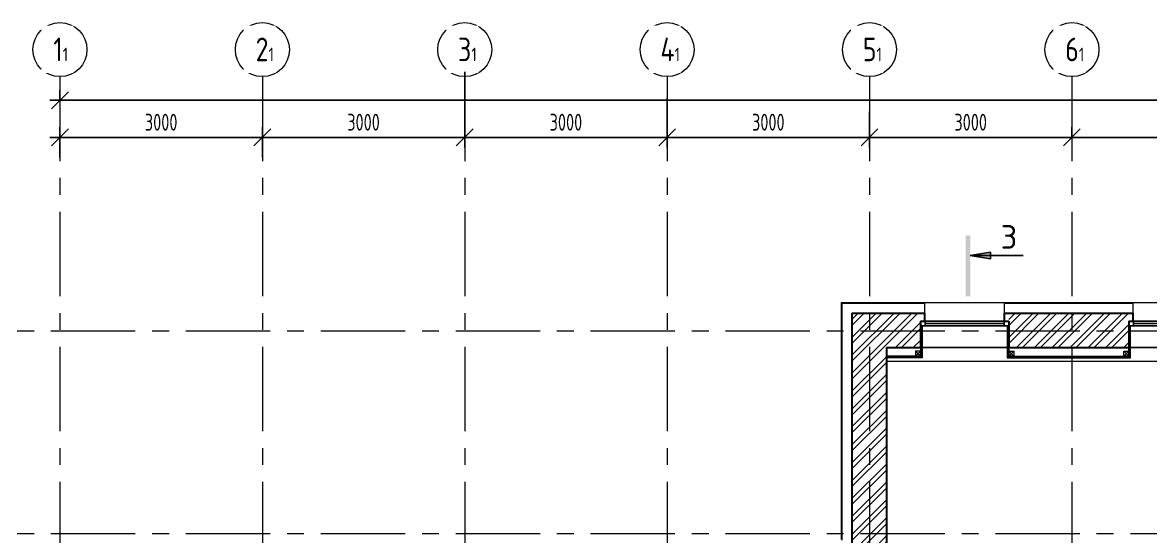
# Model space of a CAD drawing. Header units: millimetres. Extents: x -360149 to 682031, y -35655 to 209517.
# Drawn here: x 51088 to 67807, y 127556 to 135163 of the extents above; entities that cross this region are included whole.
import ezdxf
from ezdxf import colors
from ezdxf.entities.mleader import LeaderData, LeaderLine
from ezdxf.math import Vec2, Vec3

# ---------------------------------------------------------------- set-up
doc = ezdxf.new("R2010")
doc.units = ezdxf.units.MM
doc.header["$MEASUREMENT"] = 0
doc.header["$PDMODE"] = 3
doc.header["$PDSIZE"] = -4
doc.linetypes.add('CENTER', pattern=[2, 1.25, -0.25, 0.25, -0.25])
doc.layers.get('0').update_dxf_attribs({"color": 250, "lineweight": 9})
doc.layers.get('Defpoints').update_dxf_attribs({"color": 6})
for name, color, linetype, lineweight in [('_0', 250, 'Continuous', 9), ('АР_Навесной фасад', 147, 'Continuous', 5), ('АР_Оси', 195, 'Continuous', 9), ('АР_Оси размеры', 164, 'Continuous', 9), ('АР_Отметки', 250, 'Continuous', 15), ('АР_Подоконники', 163, 'Continuous', 9), ('АР_Разрезы', 175, 'Continuous', 9), ('АР_Сущ Несущая стена', 216, 'Continuous', 30), ('АР_Штриховка кирпич', 250, 'Continuous', 9)]:
    doc.layers.add(name, color=color, linetype=linetype, lineweight=lineweight)
doc.layers.add('АР_новое окно', color=155, linetype='Continuous')
doc.layers.add('Тонкая', color=7, linetype='Continuous')
doc.styles.add('ISOCPEUR', font='isocpeur.ttf', dxfattribs={"width": 0.7})
doc.styles.add('METRO-STYLE', font='isocpeur.ttf', dxfattribs={"width": 0.9, "oblique": 15})
doc.styles.add('ГОСТ 2.304', font='isocpeur.ttf', dxfattribs={"width": 0.7})
doc.dimstyles.new('СПДС', dxfattribs={"dimscale": 100, "dimtxt": 2.5, "dimasz": 2.5, "dimexe": 1.5, "dimexo": 0, "dimgap": 1, "dimtad": 1, "dimdec": 0, "dimrnd": 1, "dimtxsty": 'ГОСТ 2.304', "dimblk": 'OBLIQUE', "dimcen": 2.5, "dimdle": 1.5, "dimadec": 0, "dimazin": 2, "dimtfac": 0.75, "dimtdec": 0, "dimtmove": 1, "dimatfit": 3, "dimfxl": 1, "dimtolj": 1, "dimarcsym": 1})

# ---------------------------------------------------------------- blocks, each defined once
blk = doc.blocks.new('*U156')
at = {"layer": 'АР_новое окно', "lineweight": 20}
for p, q in [((0, 1310), (-70, 1310)), ((0, 0), (-70, 0))]:
    blk.add_line(p, q, dxfattribs=at)
at = {"layer": 'АР_новое окно'}
for p, q in [((-70, 1310), (-70, 0)), ((-70, 0), (-70, 1310)), ((0, 1240), (-70, 1240)), ((-35, 1240), (-35, 70)), ((0, 1310), (0, 0)), ((0, 70), (-70, 70))]:
    blk.add_line(p, q, dxfattribs=at)
blk = doc.blocks.new('_Oblique')
at = {"color": 0, "linetype": 'ByBlock', "lineweight": -2}
blk.add_line((-0.5, -0.5), (0.5, 0.5), dxfattribs=at)
blk = doc.blocks.new('*D516')
at = {"layer": 'Defpoints', "color": 0, "ltscale": 100, "transparency": 16777216}
for p in [(54642, 133464), (51642, 133170), (54642, 133170)]:
    blk.add_point(p, dxfattribs=at)
at = {"layer": 'АР_Оси размеры', "color": 0, "lineweight": -2, "ltscale": 100, "transparency": 16777216}
for p, q in [((51642, 133170), (51642, 133614)), ((54642, 133170), (54642, 133614)), ((51492, 133464), (54792, 133464))]:
    blk.add_line(p, q, dxfattribs=at)
at = {"layer": 'АР_Оси размеры', "color": 0, "lineweight": -2, "ltscale": 100, "transparency": 16777216, "xscale": 250, "yscale": 250, "zscale": 250, "rotation": 180}
blk.add_blockref('_Oblique', (51642, 133464), dxfattribs=at)
at = {"layer": 'АР_Оси размеры', "color": 0, "lineweight": -2, "ltscale": 100, "transparency": 16777216, "xscale": 250, "yscale": 250, "zscale": 250}
blk.add_blockref('_Oblique', (54642, 133464), dxfattribs=at)
at = {"layer": 'АР_Оси размеры', "color": 0, "ltscale": 100, "transparency": 16777216, "insert": (53142, 133688), "char_height": 250, "attachment_point": 5, "style": 'ГОСТ 2.304'}
blk.add_mtext('\\A1;3000', dxfattribs=at)
blk = doc.blocks.new('*D517')
at = {"layer": 'Defpoints', "color": 0, "ltscale": 100, "transparency": 16777216}
for p in [(57642, 134433), (57642, 133464), (54642, 133170)]:
    blk.add_point(p, dxfattribs=at)
at = {"layer": 'АР_Оси размеры', "color": 0, "lineweight": -2, "ltscale": 100, "transparency": 16777216}
for p, q in [((57642, 134433), (57642, 133314)), ((54642, 133170), (54642, 133614)), ((54492, 133464), (57792, 133464))]:
    blk.add_line(p, q, dxfattribs=at)
at = {"layer": 'АР_Оси размеры', "color": 0, "lineweight": -2, "ltscale": 100, "transparency": 16777216, "xscale": 250, "yscale": 250, "zscale": 250, "rotation": 180}
blk.add_blockref('_Oblique', (54642, 133464), dxfattribs=at)
at = {"layer": 'АР_Оси размеры', "color": 0, "lineweight": -2, "ltscale": 100, "transparency": 16777216, "xscale": 250, "yscale": 250, "zscale": 250}
blk.add_blockref('_Oblique', (57642, 133464), dxfattribs=at)
at = {"layer": 'АР_Оси размеры', "color": 0, "ltscale": 100, "transparency": 16777216, "insert": (56142, 133688), "char_height": 250, "attachment_point": 5, "style": 'ГОСТ 2.304'}
blk.add_mtext('\\A1;3000', dxfattribs=at)
blk = doc.blocks.new('*D518')
at = {"layer": 'Defpoints', "color": 0, "ltscale": 100, "transparency": 16777216}
for p in [(57642, 134433), (60642, 134051), (60642, 133464)]:
    blk.add_point(p, dxfattribs=at)
at = {"layer": 'АР_Оси размеры', "color": 0, "lineweight": -2, "ltscale": 100, "transparency": 16777216}
for p, q in [((57642, 134433), (57642, 133314)), ((60642, 134051), (60642, 133314)), ((57492, 133464), (60792, 133464))]:
    blk.add_line(p, q, dxfattribs=at)
at = {"layer": 'АР_Оси размеры', "color": 0, "lineweight": -2, "ltscale": 100, "transparency": 16777216, "xscale": 250, "yscale": 250, "zscale": 250, "rotation": 180}
blk.add_blockref('_Oblique', (57642, 133464), dxfattribs=at)
at = {"layer": 'АР_Оси размеры', "color": 0, "lineweight": -2, "ltscale": 100, "transparency": 16777216, "xscale": 250, "yscale": 250, "zscale": 250}
blk.add_blockref('_Oblique', (60642, 133464), dxfattribs=at)
at = {"layer": 'АР_Оси размеры', "color": 0, "ltscale": 100, "transparency": 16777216, "insert": (59142, 133688), "char_height": 250, "attachment_point": 5, "style": 'ГОСТ 2.304'}
blk.add_mtext('\\A1;3000', dxfattribs=at)
blk = doc.blocks.new('*D519')
at = {"layer": 'Defpoints', "color": 0, "ltscale": 100, "transparency": 16777216}
for p in [(60642, 134051), (63642, 133846), (63642, 133464)]:
    blk.add_point(p, dxfattribs=at)
at = {"layer": 'АР_Оси размеры', "color": 0, "lineweight": -2, "ltscale": 100, "transparency": 16777216}
for p, q in [((60642, 134051), (60642, 133314)), ((63642, 133846), (63642, 133314)), ((60492, 133464), (63792, 133464))]:
    blk.add_line(p, q, dxfattribs=at)
at = {"layer": 'АР_Оси размеры', "color": 0, "lineweight": -2, "ltscale": 100, "transparency": 16777216, "xscale": 250, "yscale": 250, "zscale": 250, "rotation": 180}
blk.add_blockref('_Oblique', (60642, 133464), dxfattribs=at)
at = {"layer": 'АР_Оси размеры', "color": 0, "lineweight": -2, "ltscale": 100, "transparency": 16777216, "xscale": 250, "yscale": 250, "zscale": 250}
blk.add_blockref('_Oblique', (63642, 133464), dxfattribs=at)
at = {"layer": 'АР_Оси размеры', "color": 0, "ltscale": 100, "transparency": 16777216, "insert": (62142, 133688), "char_height": 250, "attachment_point": 5, "style": 'ГОСТ 2.304'}
blk.add_mtext('\\A1;3000', dxfattribs=at)
blk = doc.blocks.new('*D520')
at = {"layer": 'Defpoints', "color": 0, "ltscale": 100, "transparency": 16777216}
for p in [(63642, 133846), (66642, 133464), (66642, 133464)]:
    blk.add_point(p, dxfattribs=at)
at = {"layer": 'АР_Оси размеры', "color": 0, "lineweight": -2, "ltscale": 100, "transparency": 16777216}
for p, q in [((63642, 133846), (63642, 133314)), ((66642, 133464), (66642, 133614)), ((63492, 133464), (66792, 133464))]:
    blk.add_line(p, q, dxfattribs=at)
at = {"layer": 'АР_Оси размеры', "color": 0, "lineweight": -2, "ltscale": 100, "transparency": 16777216, "xscale": 250, "yscale": 250, "zscale": 250, "rotation": 180}
blk.add_blockref('_Oblique', (63642, 133464), dxfattribs=at)
at = {"layer": 'АР_Оси размеры', "color": 0, "lineweight": -2, "ltscale": 100, "transparency": 16777216, "xscale": 250, "yscale": 250, "zscale": 250}
blk.add_blockref('_Oblique', (66642, 133464), dxfattribs=at)
at = {"layer": 'АР_Оси размеры', "color": 0, "ltscale": 100, "transparency": 16777216, "insert": (65142, 133688), "char_height": 250, "attachment_point": 5, "style": 'ГОСТ 2.304'}
blk.add_mtext('\\A1;3000', dxfattribs=at)
blk = doc.blocks.new('*D521')
at = {"layer": 'Defpoints', "color": 0, "ltscale": 100, "transparency": 16777216}
for p in [(69642, 133846), (66642, 133464), (69642, 133464)]:
    blk.add_point(p, dxfattribs=at)
at = {"layer": 'АР_Оси размеры', "color": 0, "lineweight": -2, "ltscale": 100, "transparency": 16777216}
for p, q in [((69642, 133846), (69642, 133314)), ((66642, 133464), (66642, 133614)), ((66492, 133464), (69792, 133464))]:
    blk.add_line(p, q, dxfattribs=at)
at = {"layer": 'АР_Оси размеры', "color": 0, "lineweight": -2, "ltscale": 100, "transparency": 16777216, "xscale": 250, "yscale": 250, "zscale": 250, "rotation": 180}
blk.add_blockref('_Oblique', (66642, 133464), dxfattribs=at)
at = {"layer": 'АР_Оси размеры', "color": 0, "lineweight": -2, "ltscale": 100, "transparency": 16777216, "xscale": 250, "yscale": 250, "zscale": 250}
blk.add_blockref('_Oblique', (69642, 133464), dxfattribs=at)
at = {"layer": 'АР_Оси размеры', "color": 0, "ltscale": 100, "transparency": 16777216, "insert": (68142, 133688), "char_height": 250, "attachment_point": 5, "style": 'ГОСТ 2.304'}
blk.add_mtext('\\A1;3000', dxfattribs=at)
blk = doc.blocks.new('*D533')
at = {"layer": 'Defpoints', "color": 0, "lineweight": 30, "ltscale": 100, "transparency": 16777216}
for p in [(51642, 134013), (115152, 134013), (115152, 134013)]:
    blk.add_point(p, dxfattribs=at)
at = {"layer": 'АР_Оси размеры', "color": 0, "lineweight": -2, "ltscale": 100, "transparency": 16777216}
for p, q in [((51642, 134013), (51642, 134163)), ((115152, 134013), (115152, 134163)), ((51492, 134013), (115302, 134013))]:
    blk.add_line(p, q, dxfattribs=at)
at = {"layer": 'АР_Оси размеры', "color": 0, "lineweight": -2, "ltscale": 100, "transparency": 16777216, "xscale": 250, "yscale": 250, "zscale": 250, "rotation": 180}
blk.add_blockref('_Oblique', (51642, 134013), dxfattribs=at)
at = {"layer": 'АР_Оси размеры', "color": 0, "lineweight": -2, "ltscale": 100, "transparency": 16777216, "xscale": 250, "yscale": 250, "zscale": 250}
blk.add_blockref('_Oblique', (115152, 134013), dxfattribs=at)
at = {"layer": 'АР_Оси размеры', "color": 0, "ltscale": 100, "transparency": 16777216, "insert": (83397, 134238), "char_height": 250, "attachment_point": 5, "style": 'ГОСТ 2.304'}
blk.add_mtext('\\A1;63510', dxfattribs=at)
blk = doc.blocks.new('_DotSmall')
at = {"color": 0, "linetype": 'ByBlock', "const_width": 0.5}
blk.add_lwpolyline([(-0.0625, 0, 1), (0.0625, 0, 1)], format="xyb", close=True, dxfattribs=at)
blk = doc.blocks.new('A$C60573c2e')
at = {"layer": 'АР_Разрезы', "ltscale": 100}
h = blk.add_hatch(color=5, dxfattribs=at)
h.dxf.hatch_style = 1
h.paths.add_polyline_path([(13494, 509), (13424, 509), (13424, 1414), (13494, 1414)])
h.paths.add_polyline_path([(13795, 1063), (13494, 1114), (13795, 1114)])
h.paths.add_polyline_path([(13795, 1114), (13494, 1114), (13795, 1164)])
at = {"layer": 'АР_Разрезы', "color": 5, "lineweight": 25, "ltscale": 100}
for p, q in [((13795, 1164), (13494, 1114)), ((13494, 1114), (13795, 1063)), ((13795, 1063), (13795, 1164))]:
    blk.add_line(p, q, dxfattribs=at)
at = {"layer": 'АР_Разрезы', "color": 5, "lineweight": 25, "ltscale": 100, "elevation": 0}
blk.add_lwpolyline([(13494, 1114), (14278, 1114)], dxfattribs=at)
at = {"layer": 'АР_Разрезы', "color": 5, "lineweight": 25, "ltscale": 100, "insert": (13944, 1214), "char_height": 350, "width": 583.33, "attachment_point": 7, "style": 'METRO-STYLE'}
blk.add_mtext('{\\Q0;\\W1;3}', dxfattribs=at)
blk = doc.blocks.new('A$Ce02d65bd')
at = {"ltscale": 100}
for points in [[(0, 0), (0, 75), (75, 75), (75, 0), (0, 0)], [(0, 0), (75, 75)], [(0, 75), (75, 0)]]:
    blk.add_lwpolyline(points, dxfattribs=at)

msp = doc.modelspace()

# ---------------------------------------------------------------- hatches: boundary and pattern name
at = {"layer": 'АР_Штриховка кирпич', "ltscale": 100}
h = msp.add_hatch(dxfattribs=at)
h.set_pattern_fill('ANSI32', color=256, scale=500)
h.set_pattern_definition([(45, (-934897.25, 167426.86), (-132.58252, 132.58252), []), (45, (-934808.86, 167426.86), (-132.58252, 132.58252), [])])
h.paths.add_polyline_path([(64397.4, 130860.68), (63382.4, 130860.68), (63382.4, 127350.91), (63082.4, 127350.91), (63082.4, 126783.98), (63382.4, 126783.98), (63382.4, 126660.68), (63892.4, 126660.68), (63892.4, 130350.68), (64397.4, 130350.68)])
h = msp.add_hatch(dxfattribs=at)
h.set_pattern_fill('ANSI32', color=256, scale=500)
h.set_pattern_definition([(45, (-932572.25, 167426.86), (-132.58252, 132.58252), []), (45, (-932483.86, 167426.86), (-132.58252, 132.58252), [])])
h.paths.add_polyline_path([(67487.4, 130860.68), (65707.4, 130860.68), (65707.4, 130350.68), (67487.4, 130350.68)])

# ---------------------------------------------------------------- linework, layer by layer
for points in [[(64397.4, 130671.77), (64397.4, 130224.95), (63892.4, 130224.95)], [(64422.4, 130671.77), (64422.4, 130199.95), (63892.4, 130199.95)], [(64409.9, 130671.77), (64409.9, 130212.45), (63892.4, 130212.45)], [(65682.4, 130671.77), (65682.4, 130199.95), (67512.4, 130199.95), (67512.4, 130671.77)], [(65694.9, 130671.77), (65694.9, 130212.45), (67499.9, 130212.45), (67499.9, 130671.77)], [(65707.4, 130741.77), (65707.4, 130224.95), (67487.4, 130224.95), (67487.4, 130602.8)]]:
    msp.add_lwpolyline(points)
at = {"layer": 'АР_Навесной фасад', "ltscale": 100}
for p, q in [((63222.4, 131020.68), (63222.4, 127510.91)), ((63222.4, 131020.68), (73062.4, 131020.68)), ((63232.4, 131010.68), (63232.4, 127500.91)), ((63232.4, 131010.68), (64462.4, 131010.68)), ((65642.4, 131010.68), (67552.4, 131010.68))]:
    msp.add_line(p, q, dxfattribs=at)
at = {"layer": 'АР_Навесной фасад', "color": 18, "ltscale": 100, "true_color": 0x000000}
for points in [[(64462.4, 130860.68), (64462.4, 131020.68)], [(65642.4, 130860.68), (65642.4, 131020.68)], [(67552.4, 130860.68), (67552.4, 131020.68)]]:
    msp.add_lwpolyline(points, dxfattribs=at)
at = {"layer": 'АР_новое окно'}
for p, q in [((64397.4, 130350.68), (65707.4, 130350.68)), ((67487.4, 130350.68), (68797.4, 130350.68))]:
    msp.add_line(p, q, dxfattribs=at)
at = {"layer": 'АР_Оси', "linetype": 'CENTER', "ltscale": 1000}
for p, q in [((51642.4, 134363.15), (51642.4, 78630.8)), ((54642.4, 134363.15), (54642.4, 78630.8)), ((57642.4, 134363.15), (57642.4, 78630.8)), ((60642.4, 134363.15), (60642.4, 78630.8)), ((63642.4, 134363.15), (63642.4, 78630.8)), ((66642.4, 134363.15), (66642.4, 78630.8)), ((45508.7, 130600.68), (128687.11, 130600.68)), ((45508.7, 127600.68), (128687.11, 127600.68))]:
    msp.add_line(p, q, dxfattribs=at)
at = {"layer": 'АР_Оси', "ltscale": 0.5}
for centre in [(51642.4, 134763.15), (54642.4, 134763.15), (57642.4, 134763.15), (60642.4, 134763.15), (63642.4, 134763.15), (66642.4, 134763.15)]:
    msp.add_circle(centre, 400, dxfattribs=at)
at = {"layer": 'АР_Подоконники', "ltscale": 100}
msp.add_line((63892.4, 130150.68), (72392.4, 130150.68), dxfattribs=at)
at = {"layer": 'АР_Сущ Несущая стена', "ltscale": 100}
for p, q in [((63382.4, 130860.68), (63382.4, 127350.91)), ((63382.4, 130860.68), (64462.4, 130860.68)), ((64462.4, 130741.77), (64462.4, 130860.68)), ((65642.4, 130860.68), (67552.4, 130860.68)), ((65642.4, 130741.77), (65642.4, 130860.68)), ((67552.4, 130741.77), (67552.4, 130860.68)), ((64397.4, 130741.77), (64397.4, 130350.68)), ((64397.4, 130741.77), (64462.4, 130741.77)), ((65642.4, 130741.77), (65707.4, 130741.77)), ((65707.4, 130741.77), (65707.4, 130350.68)), ((67487.4, 130741.77), (67487.4, 130350.68)), ((67487.4, 130741.77), (67552.4, 130741.77)), ((63892.4, 130350.68), (63892.4, 126660.68)), ((63892.4, 130350.68), (64397.4, 130350.68)), ((65707.4, 130350.68), (67487.4, 130350.68))]:
    msp.add_line(p, q, dxfattribs=at)
at = {"layer": 'АР_Сущ Несущая стена', "lineweight": 15, "ltscale": 100}
for p, q in [((64397.4, 130741.77), (65707.4, 130741.77)), ((67487.4, 130741.77), (68797.4, 130741.77))]:
    msp.add_line(p, q, dxfattribs=at)

# ---------------------------------------------------------------- block references
at = {"layer": '_0', "color": 1, "lineweight": -3, "ltscale": 500, "xscale": -1}
msp.add_blockref('A$Ce02d65bd', (64397.4, 130224.95), dxfattribs=at)
at = {"layer": '_0', "color": 1, "lineweight": -3, "ltscale": 500}
for p in [(65707.4, 130224.95), (67412.4, 130224.95)]:
    msp.add_blockref('A$Ce02d65bd', p, dxfattribs=at)
at = {"layer": 'АР_новое окно', "xscale": -1, "rotation": 90}
for p in [(65707.4, 130671.77), (68797.4, 130671.77)]:
    msp.add_blockref('*U156', p, dxfattribs=at)
at = {"layer": 'Тонкая', "color": 31, "ltscale": 100, "true_color": 0xfecc66}
msp.add_blockref('A$C60573c2e', (51642.4, 130600.68), dxfattribs=at)

# ---------------------------------------------------------------- dimensions: what is measured, and where the dimension line sits
at = {"layer": 'АР_Оси размеры', "ltscale": 100}
for base, p1, p2, picture, middle in [((63642.4, 133463.5), (60642.4, 134051.24), (63642.4, 133845.53), '*D519', (62142.4, 133688.5)), ((54642.4, 133463.5), (51642.4, 133169.63), (54642.4, 133169.63), '*D516', (53142.4, 133688.5)), ((66642.4, 133463.5), (63642.4, 133845.53), (66642.4, 133463.5), '*D520', (65142.4, 133688.5)), ((69642.4, 133463.5), (66642.4, 133463.5), (69642.4, 133845.53), '*D521', (68142.4, 133688.5))]:
    dim = msp.add_linear_dim(base=base, p1=p1, p2=p2, dimstyle='СПДС', dxfattribs=at)
    dim.commit()
    dim.dimension.update_dxf_attribs({"geometry": picture, "text_midpoint": middle})

# ---------------------------------------------------------------- leaders
at = {"layer": 'АР_Отметки'}
ml = msp.add_multileader_mtext('Standard', dxfattribs=at)
ml.set_content('Л.4', color=256, style='ISOCPEUR')
ml.set_leader_properties(color=256, linetype='Continuous', lineweight=-1)
ml.set_arrow_properties(name='DOTSMALL')
ml.build(insert=Vec2(0, 0))
ml.multileader.update_dxf_attribs({"has_text_frame": 1, "text_left_attachment_type": 4, "text_right_attachment_type": 4, "dogleg_length": 100, "arrow_head_size": 180})
ctx = ml.context
ctx.base_point, ctx.char_height, ctx.arrow_head_size, ctx.landing_gap_size, ctx.plane_origin = Vec3(82551.88, 129862.56), 250, 180, 50, Vec3(110672.33, 117704.9)
ctx.left_attachment, ctx.right_attachment = 4, 4
notes = []
notes.append((ctx, [(0, (0, 0, 0), (0, 0), (1, 0), 1, [])]))
ctx.mtext.insert, ctx.mtext.width, ctx.mtext.line_spacing_style, ctx.mtext.flow_direction = Vec3(82601.88, 130195.89), 852.697, 2, 5
ml = msp.add_multileader_mtext('Standard', dxfattribs=at)
ml.set_content('Л.4', color=256, style='ISOCPEUR')
ml.set_leader_properties(color=256, linetype='Continuous', lineweight=-1)
ml.set_arrow_properties(name='DOTSMALL')
ml.build(insert=Vec2(0, 0))
ml.multileader.update_dxf_attribs({"has_text_frame": 1, "text_left_attachment_type": 4, "text_right_attachment_type": 4, "dogleg_length": 100, "arrow_head_size": 180})
ctx = ml.context
ctx.base_point, ctx.char_height, ctx.arrow_head_size, ctx.landing_gap_size, ctx.plane_origin = Vec3(492034.94, 129862.56), 250, 180, 50, Vec3(520155.38, 117704.9)
ctx.left_attachment, ctx.right_attachment = 4, 4
notes.append((ctx, [(0, (0, 0, 0), (0, 0), (1, 0), 1, [])]))
ctx.mtext.insert, ctx.mtext.width, ctx.mtext.line_spacing_style, ctx.mtext.flow_direction = Vec3(492084.94, 130195.89), 852.697, 2, 5
ml = msp.add_multileader_mtext('Standard', dxfattribs=at)
ml.set_content('Л.4', color=256, style='ISOCPEUR')
ml.set_leader_properties(color=256, linetype='Continuous', lineweight=-1)
ml.set_arrow_properties(name='DOTSMALL')
ml.build(insert=Vec2(0, 0))
ml.multileader.update_dxf_attribs({"has_text_frame": 1, "text_left_attachment_type": 4, "text_right_attachment_type": 4, "dogleg_length": 100, "arrow_head_size": 180})
ctx = ml.context
ctx.base_point, ctx.char_height, ctx.arrow_head_size, ctx.landing_gap_size, ctx.plane_origin = Vec3(219490.04, 129862.56), 250, 180, 50, Vec3(247610.49, 117704.9)
ctx.left_attachment, ctx.right_attachment = 4, 4
notes.append((ctx, [(0, (0, 0, 0), (0, 0), (1, 0), 1, [])]))
ctx.mtext.insert, ctx.mtext.width, ctx.mtext.line_spacing_style, ctx.mtext.flow_direction = Vec3(219540.04, 130195.89), 852.697, 2, 5
ml = msp.add_multileader_mtext('Standard', dxfattribs=at)
ml.set_content('+13,200', color=256, style='ISOCPEUR')
ml.set_leader_properties(color=256, linetype='Continuous', lineweight=-1)
ml.set_arrow_properties(name='DOTSMALL')
ml.build(insert=Vec2(0, 0))
ml.multileader.update_dxf_attribs({"has_text_frame": 1, "text_left_attachment_type": 4, "text_right_attachment_type": 4, "dogleg_length": 100, "arrow_head_size": 180})
ctx = ml.context
ctx.base_point, ctx.char_height, ctx.arrow_head_size, ctx.landing_gap_size, ctx.plane_origin = Vec3(224688.95, 129360.2), 250, 180, 50, Vec3(225232.23, 130163.16)
ctx.left_attachment, ctx.right_attachment = 4, 4
notes.append((ctx, [(0, (0, 0, 0), (0, 0), (1, 0), 1, [])]))
ctx.mtext.insert, ctx.mtext.width, ctx.mtext.line_spacing_style, ctx.mtext.flow_direction = Vec3(224738.95, 129693.54), 852.697, 2, 5
ml = msp.add_multileader_mtext('Standard', dxfattribs=at)
ml.set_content('+8,400', color=256, style='ISOCPEUR')
ml.set_leader_properties(color=256, linetype='Continuous', lineweight=-1)
ml.set_arrow_properties(name='DOTSMALL')
ml.build(insert=Vec2(0, 0))
ml.multileader.update_dxf_attribs({"has_text_frame": 1, "text_left_attachment_type": 4, "text_right_attachment_type": 4, "dogleg_length": 100, "arrow_head_size": 180})
ctx = ml.context
ctx.base_point, ctx.char_height, ctx.arrow_head_size, ctx.landing_gap_size, ctx.plane_origin = Vec3(82370.95, 129105.2), 250, 180, 50, Vec3(82914.23, 129908.16)
ctx.left_attachment, ctx.right_attachment = 4, 4
notes.append((ctx, [(0, (0, 0, 0), (0, 0), (1, 0), 1, [])]))
ctx.mtext.insert, ctx.mtext.width, ctx.mtext.line_spacing_style, ctx.mtext.flow_direction = Vec3(82420.95, 129438.54), 852.697, 2, 5
ml = msp.add_multileader_mtext('Standard', dxfattribs=at)
ml.set_content('+7,050', color=256, style='ISOCPEUR')
ml.set_leader_properties(color=256, linetype='Continuous', lineweight=-1)
ml.set_arrow_properties(name='DOTSMALL')
ml.build(insert=Vec2(0, 0))
ml.multileader.update_dxf_attribs({"has_text_frame": 1, "text_left_attachment_type": 4, "text_right_attachment_type": 4, "dogleg_length": 100, "arrow_head_size": 180})
ctx = ml.context
ctx.base_point, ctx.char_height, ctx.arrow_head_size, ctx.landing_gap_size, ctx.plane_origin = Vec3(87665.16, 129033.36), 250, 180, 50, Vec3(87583.77, 127765.8)
ctx.left_attachment, ctx.right_attachment = 4, 4
notes.append((ctx, [(0, (0, 0, 0), (0, 0), (1, 0), 1, [])]))
ctx.mtext.insert, ctx.mtext.width, ctx.mtext.line_spacing_style, ctx.mtext.flow_direction = Vec3(87715.16, 129366.7), 852.697, 2, 5
for ctx, leaders in notes:
    for number, flags, end, landing, length, lines in leaders:
        leader = LeaderData()
        leader.index, (leader.has_last_leader_line, leader.has_dogleg_vector, leader.attachment_direction) = number, flags
        leader.last_leader_point, leader.dogleg_vector, leader.dogleg_length = Vec3(end), Vec3(landing), length
        for number, points, colour, breaks in lines:
            line = LeaderLine()
            line.index, line.vertices, line.color, line.breaks = number, Vec3.list(points), colors.encode_raw_color(colour), breaks
            leader.lines.append(line)
        ctx.leaders.append(leader)

# ---------------------------------------------------------------- next in the draw order: texts
at = {"layer": 'АР_Оси', "char_height": 350, "width": 123.8671, "attachment_point": 1, "line_spacing_factor": 1.149209, "style": 'ГОСТ 2.304', "bg_fill": 2}
for s, insert in [('{\\W0.8;1\\H0.57143x;1}', (51542.58, 134940.93)), ('{\\W0.8;2\\H0.57143x;1}', (54542.58, 134940.93)), ('{\\W0.8;3\\H0.57143x;1}', (57542.58, 134940.93)), ('{\\W0.8;4\\H0.57143x;1}', (60542.58, 134940.93)), ('{\\W0.8;5\\H0.57143x;1}', (63542.58, 134940.93)), ('{\\W0.8;6\\H0.57143x;1}', (66542.58, 134940.93))]:
    msp.add_mtext(s, dxfattribs=dict(at, insert=insert))

# ---------------------------------------------------------------- next in the draw order: dimensions: what is measured, and where the dimension line sits
at = {"layer": 'АР_Оси размеры', "ltscale": 100}
for base, p1, p2, picture, middle in [((57642.4, 133463.5), (54642.4, 133169.63), (57642.4, 134433.28), '*D517', (56142.4, 133688.5)), ((60642.4, 133463.5), (57642.4, 134433.28), (60642.4, 134051.24), '*D518', (59142.4, 133688.5)), ((115152.4, 134013.15), (51642.4, 134013.15), (115152.4, 134013.15), '*D533', (83397.4, 134238.15))]:
    dim = msp.add_linear_dim(base=base, p1=p1, p2=p2, dimstyle='СПДС', dxfattribs=at)
    dim.commit()
    dim.dimension.update_dxf_attribs({"geometry": picture, "text_midpoint": middle})

doc.saveas('drawing.dxf')
